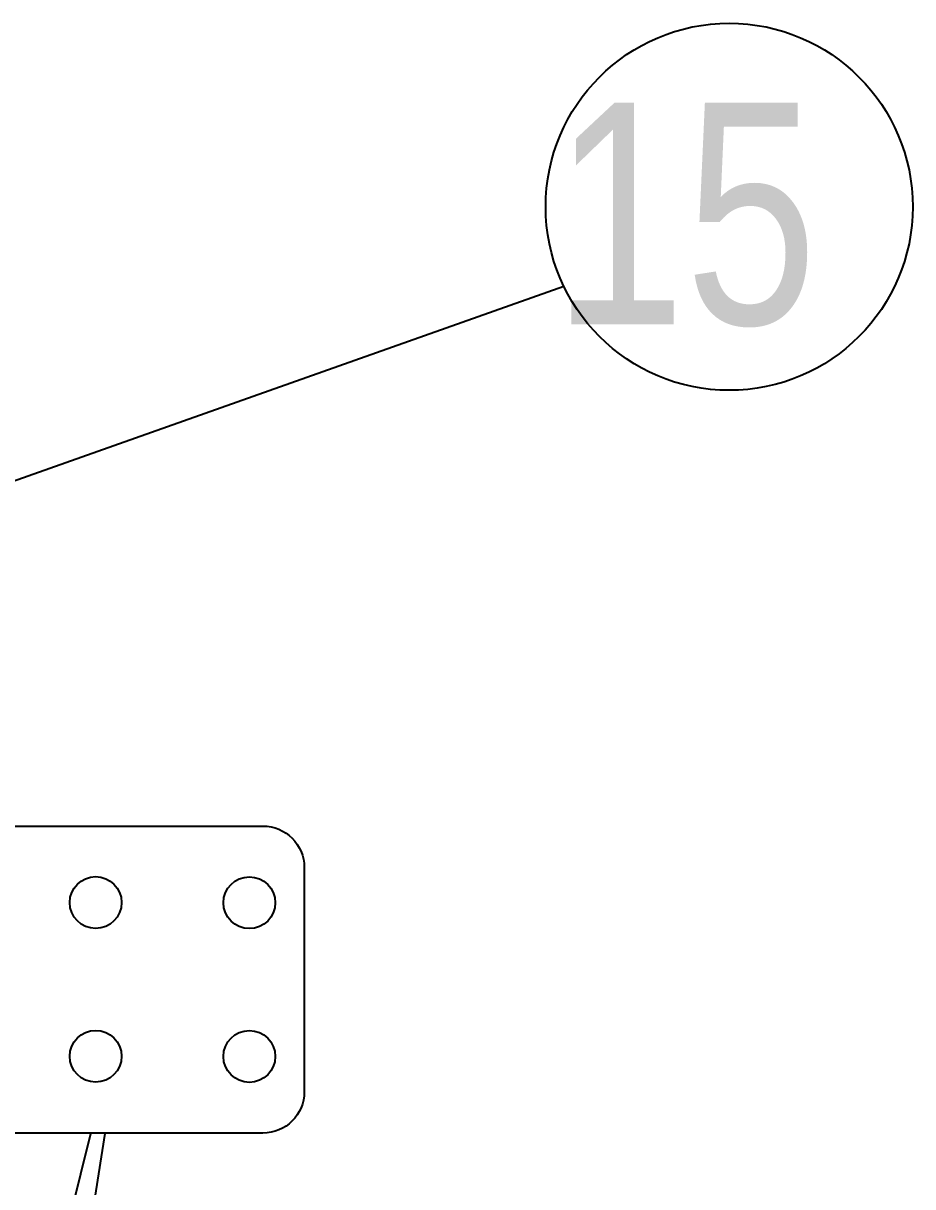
# Model space of a CAD drawing. Header units: millimetres. Extents: x 14764 to 253586, y -11609 to 135872.
# Drawn here: x 249508.4 to 249702.4, y 132673.5 to 132927.3 of the extents above; entities that cross this region are included whole.
import ezdxf

# ---------------------------------------------------------------- set-up
doc = ezdxf.new("R2010")
doc.units = ezdxf.units.MM
doc.header["$LTSCALE"] = 23.1
doc.layers.get('0').update_dxf_attribs({"linetype": 'CONTINUOUS'})
doc.layers.add('CORE', color=5, linetype='CONTINUOUS')
doc.layers.add('PL', color=5, linetype='CONTINUOUS')
doc.styles.get("Standard").update_dxf_attribs({"font": 'txt', "width": 0.8})

msp = doc.modelspace()

# ---------------------------------------------------------------- linework, layer by layer
at = {"color": 1}
msp.add_line((249345.2195, 132770.4438), (249626.2769, 132869.9543), dxfattribs=at)
msp.add_circle((249662.3706, 132887.2888), 40.0405, dxfattribs=at)
at = {"layer": 'CORE', "color": 0}
for p, q in [((249511.6287, 132638.9299), (249523.0782, 132685.0847)), ((249518.4505, 132636.2046), (249526.2528, 132685.0847))]:
    msp.add_line(p, q, dxfattribs=at)
at = {"layer": 'PL', "color": 7, "ltscale": 0.5}
msp.add_lwpolyline([(249569.667, 132743.1217), (249569.667, 132694.2087, -0.41421356), (249560.623, 132685.1647), (249505.0777, 132685.1647), (249505.0777, 132752.1658), (249560.623, 132752.1658, -0.41421356)], format="xyb", close=True, dxfattribs=at)
for centre in [(249524.1457, 132735.479), (249524.1457, 132735.479), (249557.6837, 132735.4343), (249524.1457, 132701.9408), (249524.1457, 132701.9408), (249557.6837, 132701.8962)]:
    msp.add_circle(centre, 5.6525, dxfattribs=at)

# ---------------------------------------------------------------- texts
at = {"color": 3, "linetype": 'Continuous', "insert": (249681.555, 132910.0275), "char_height": 48.384, "width": 38.7072, "attachment_point": 3, "line_spacing_factor": 0.9}
msp.add_mtext('15', dxfattribs=at)

doc.saveas('drawing.dxf')
